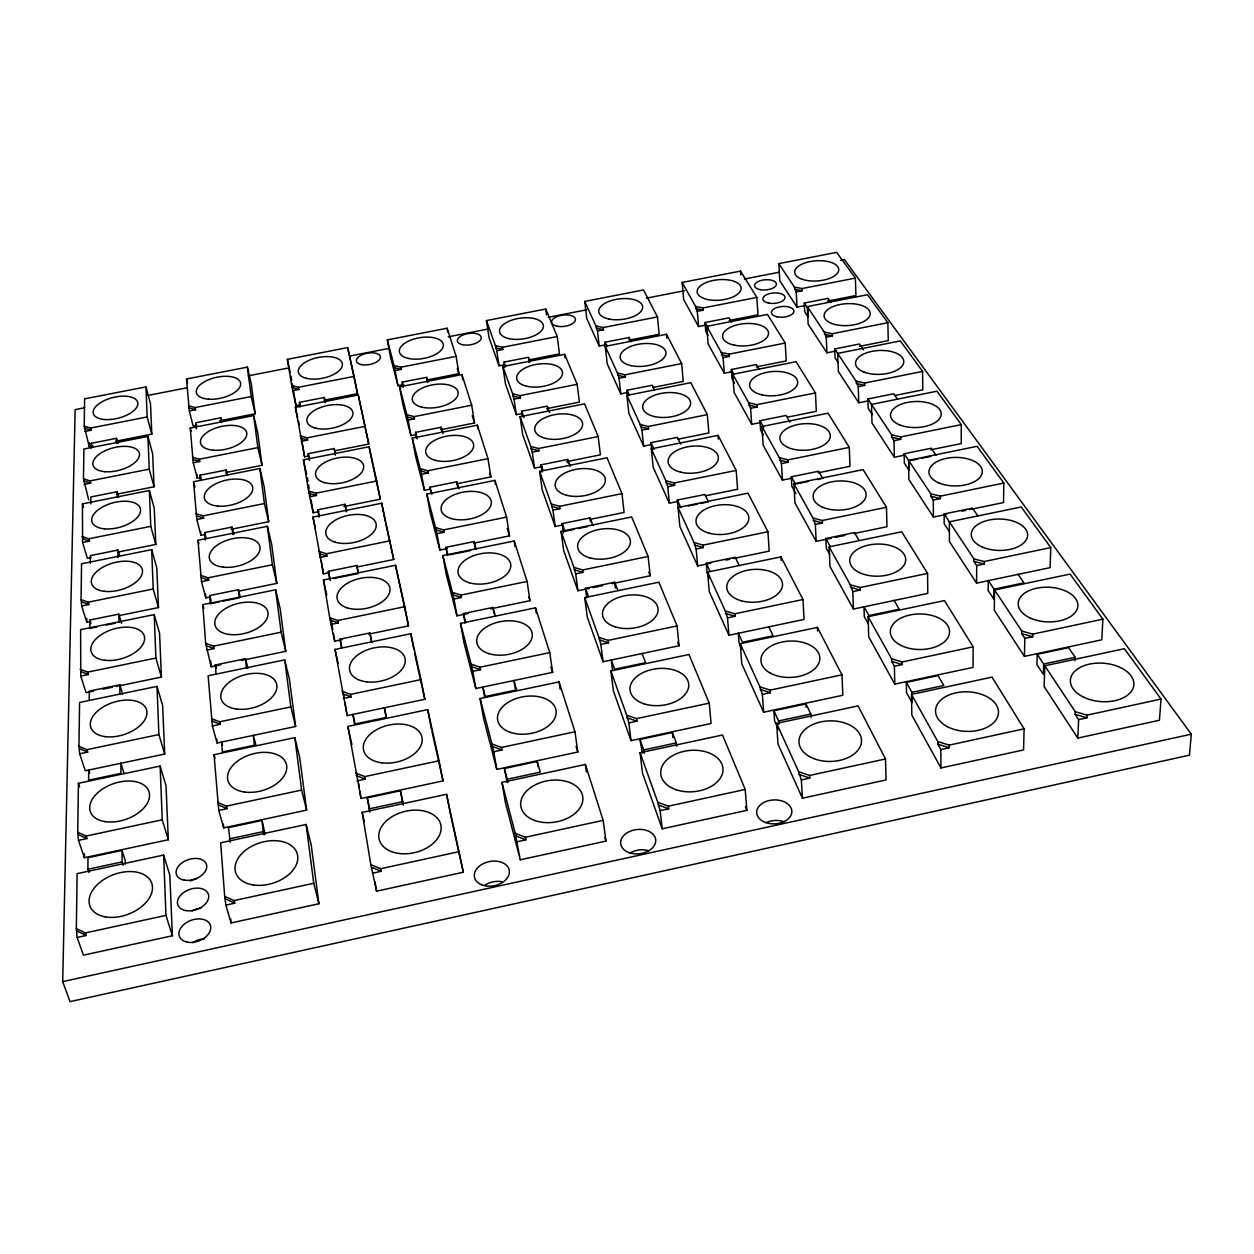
<?xml version="1.0" encoding="UTF-8"?>
<svg xmlns="http://www.w3.org/2000/svg" width="1254" height="1254" viewBox="0 0 1254 1254"><rect width="100%" height="100%" fill="white"/><g stroke="black" fill="none" stroke-linecap="round" stroke-linejoin="round"><path stroke-width="1.5" d="M903.915 455.296L894.353 457.24L872 423.021L871.483 404.415L936.973 391.201L961.285 424.604L961.254 443.571L930.672 449.825M973.182 646.829L973.041 667.379L894.776 684.135L868.724 636.844L868.097 616.686L944.45 600.588L973.182 646.829L902.222 661.971L891.61 658.82L868.097 616.686M976.568 583.126L949.435 541.571L949.356 521.821L1021.242 506.977L1050.774 547.575L1050.115 567.639L976.568 583.126L976.694 565.617L973.888 561.369L973.903 558.861L944.152 513.968L972.477 508.105L977.854 515.911M89.034 872.58L87.905 869.257L87.999 857.705L121.999 850.431L125.228 860.369L125.29 864.194M89.222 700.375L89.3 691.079L119.788 684.762L122.688 694.261M121.607 623.379L118.848 614.115L89.849 620.025L89.786 628.426L97.075 626.937M90.288 563.25L90.351 555.616L117.986 550.051L119.569 555.475M90.743 503.92L90.805 496.96L117.218 491.709L118.722 496.992M91.181 448.086L91.213 443.305L116.497 438.336L117.954 443.493M92.968 445.719L89.175 446.455L89.222 442.615M84.394 857.72L78.485 840.352L77.717 832.233L78.422 783.311L160.136 766.069L166.03 785.741L168.318 839.741L84.394 857.72L84.441 853.817M90.523 621.42L86.761 622.188L86.792 618.363M976.694 565.617L984.124 564.065L984.139 561.541L973.903 558.861M76.337 928.571L77.121 873.646L163.616 855.071L169.823 875.182L172.394 935.75L83.422 955.172L77.152 937.459L76.337 928.571L85.241 932.945L165.967 915.389L163.616 855.071M78.955 746.302L79.582 702.459L157.016 686.377L162.628 705.579L164.697 754.046L85.272 770.771L79.676 753.779L78.955 746.302L86.902 749.657L158.897 734.562L157.016 686.377M93.58 691.126L86.056 692.678L80.758 676.094L80.632 629.649L154.211 614.601L159.571 633.348L161.421 677.066L116.199 686.44M86.761 622.188L81.714 606.011L81.055 599.584L81.573 563.767L151.671 549.628L156.797 567.89L158.474 607.547L118.848 615.636M91.197 557.466L87.388 558.234L82.592 542.449L82.435 503.857L149.367 490.518L154.273 508.325L155.794 544.455L117.798 552.105M88.673 499.797L83.485 478.793L83.908 449.01L147.941 436.392L152.643 453.76L154.054 486.787L116.7 494.217M89.175 446.455L84.222 426.188L84.598 398.835L145.966 386.89L150.496 403.804L151.797 434.135L115.744 441.236M994.03 589.176L993.889 599.224L988.136 590.493L988.262 580.492L994.03 589.176L1023.954 582.875L1018.013 574.222M994.563 590.007L994.281 610.243L1024.408 656.375L1101.796 639.791L1102.893 619.162L1070.07 574.081L994.563 590.007L1021.791 631.076L1021.728 633.662L1024.863 638.38L1024.408 656.375M946.692 514.328L933.431 517.087L908.868 479.467L908.57 460.328L977.085 446.314L1003.827 483.056L1003.514 502.556L969.42 509.626M840.494 260.268L844.35 259.515L1191.3 734.186L1189.45 755.174L70.036 1001.632L62.7 981.631L75.146 409.635L84.755 407.754M1024.11 728.84L1023.577 749.923L940.939 767.965L911.83 715.109L911.486 694.418L991.992 677.129L1024.11 728.84L949.168 745.127L937.788 741.522L911.486 694.418M1024.863 638.38L1032.669 636.718L1032.747 634.132L1021.791 631.076M1037.246 654.337L1036.933 664.636L1043.328 674.354L1043.657 664.04L1037.246 654.337L1068.565 647.628L1075.195 657.268L1075.039 660.701M1044.817 665.78L1044.143 686.565L1077.782 738.089L1159.433 720.266L1161.032 699.074L1124.368 648.694L1044.817 665.78L1075.242 711.676L1075.133 714.325L1078.628 719.624L1077.782 738.089M1078.628 719.624L1086.873 717.821L1086.999 715.156L1161.032 699.074M231.065 922.944L318.924 903.758L311.164 844.694L306.101 824.474L220.657 842.813L224.67 896.359L225.877 905.106L231.065 922.944L230.767 919.072M376.561 891.186L463.337 872.235L446.565 794.284L362.155 812.42L370.839 864.617L376.561 891.186L374.977 881.75M520.253 859.805L605.98 841.089L603.158 820.351L585.367 764.47L501.945 782.386L505.456 802.779L520.253 859.805L515.206 833.283L501.945 782.386M662.206 828.816L746.867 810.335L745.205 789.471L722.523 735.016L640.089 752.713L642.518 773.201L662.206 828.816L660.137 810.648L657.801 802.309L640.089 752.713M802.419 798.202L886.061 779.941L885.512 758.968L858.049 705.892L776.602 723.401L777.966 743.983L802.419 798.202L801.353 779.925L798.657 771.727L776.602 723.401M62.7 981.631L1191.3 734.186M224.67 896.359L234.012 900.607L313.735 883.271L306.101 824.474M370.839 864.617L380.62 868.724L459.34 851.607M515.206 833.283L525.41 837.249L603.158 820.351M657.801 802.309L668.413 806.165L745.205 789.471M798.657 771.727L809.645 775.458L885.512 758.968M77.152 937.459L86.134 935.5L85.241 932.945M225.877 905.106L234.764 903.178L234.012 900.607M372.438 873.223L381.216 871.311L380.62 868.724M517.181 841.732L525.849 839.851L525.41 837.249M660.137 810.648L668.696 808.783L668.413 806.165M801.353 779.925L809.802 778.091L809.645 775.458M937.788 741.522L937.804 744.155L940.829 749.594L949.184 747.776L949.168 745.127M87.905 869.257L122.155 861.906L121.999 850.431M229.357 838.879L263.183 831.621L262.039 820.429L228.447 827.624L230.297 842.218M369.115 808.877L402.534 801.698L400.434 790.772L367.234 797.889L369.867 812.231M504.39 768.498L507.212 779.22L540.255 772.135L537.198 761.476L504.39 768.498L507.055 782.182M676.345 742.901L672.363 732.508L639.932 739.468L643.694 749.923L676.345 742.901L676.705 746.302M810.852 714.028L805.961 703.902L773.906 710.767L778.577 720.956L810.852 714.028L811.024 717.429M911.893 692.333L943.792 685.483L938.023 675.608L906.328 682.395L906.517 692.631L912.066 702.601L911.893 692.333L906.328 682.395M1043.657 664.04L1075.195 657.268M77.717 832.233L86.118 836.042L162.236 819.818L160.136 766.069M217.616 802.419L226.41 806.118L301.634 790.083L294.815 737.65L214.042 754.704L218.745 810.429L223.682 827.891L306.619 810.131L299.69 757.416L294.815 737.65M355.587 773.028L364.773 776.602L439.088 760.755L427.692 709.623L347.828 726.474L361.042 798.469L443.007 780.913L439.088 760.755M480.11 698.556L491.944 743.967L501.49 747.447L574.959 731.772L577.828 752.024L496.803 769.392L483.589 718.448L480.11 698.556L559.065 681.894L574.959 731.772M610.886 670.968L626.718 715.25L636.624 718.62L709.231 703.133L711.081 723.48L630.997 740.644L613.41 690.938L610.886 670.968L688.979 654.494L709.231 703.133M740.221 643.678L759.924 686.878L770.191 690.123L841.967 674.824L842.813 695.265L763.639 712.225L741.772 663.742L740.221 643.678L817.42 627.392L841.967 674.824M1032.747 634.132L1102.893 619.162M78.485 840.352L86.965 838.55L86.118 836.042M218.745 810.429L227.115 808.642L226.41 806.118M357.045 780.913L365.337 779.142L364.773 776.602M491.944 743.967L493.747 751.742L501.929 749.986L501.49 747.447M626.718 715.25L628.834 722.9L636.922 721.175L636.624 718.62M759.924 686.878L762.369 694.402L770.364 692.694L770.191 690.123M891.61 658.82L891.672 661.391L894.368 666.235L902.284 664.542L902.222 661.971M211.33 718.573L219.638 721.818L290.818 706.895L284.721 659.87L208.117 675.765L212.381 725.941L217.083 743.011L295.63 726.474L289.408 679.151L284.721 659.87M341.966 691.22L350.603 694.371L420.999 679.605L410.779 633.709L335.006 649.431L347.17 715.626L424.855 699.277L420.999 679.605M460.516 623.379L471.143 664.165L480.125 667.206L549.754 652.613L552.653 672.363L475.83 688.54L463.949 642.769L460.516 623.379L535.489 607.814L549.754 652.613M584.693 597.594L598.91 637.393L608.221 640.355L677.066 625.918L679.057 645.747L603.064 661.751L587.264 617.062L584.693 597.594L658.867 582.201L677.066 625.918M707.554 572.09L725.267 610.933L734.907 613.802L802.999 599.522L804.08 619.429L728.935 635.261L709.262 591.637L707.554 572.09L780.928 556.87L802.999 599.522M829.113 546.869L850.259 584.756L860.197 587.53L927.568 573.407L927.772 593.393L853.425 609.052L829.976 566.479L829.113 546.869L901.72 531.79L927.568 573.407M984.139 561.541L1050.774 547.575M79.676 753.779L87.702 752.102L86.902 749.657M212.381 725.941L220.312 724.279L219.638 721.818M343.314 698.478L351.151 696.832L350.603 694.371M471.143 664.165L472.805 671.313L480.548 669.683L480.125 667.206M598.91 637.393L600.854 644.462L608.519 642.847L608.221 640.355M725.267 610.933L727.508 617.893L735.095 616.294L734.907 613.802M850.259 584.756L852.783 591.606L860.291 590.038L860.197 587.53M80.052 669.181L87.608 672.144L155.904 658.036L154.211 614.601M205.672 643.271L213.541 646.155L281.115 632.204L275.614 589.772L202.787 604.679L205.672 643.271L211.174 666.752L220.735 664.777M404.76 606.685L395.512 565.256L323.438 579.991L329.708 617.705L337.89 620.479L404.76 606.685L408.506 625.856L368.77 634.101M527.088 581.448L514.203 540.976L442.85 555.569L452.443 592.405L460.923 595.101L527.088 581.448L529.987 600.682L490.675 608.833M648.13 556.462L631.687 516.962L561.055 531.398L573.893 567.357L582.671 569.974L648.13 556.462L650.215 575.774L612.171 583.659M767.934 531.743L747.98 493.167L678.053 507.478L694.073 542.574L703.133 545.114L767.934 531.743L769.188 551.117L733.433 558.532M886.484 507.274L863.113 469.623L793.892 483.778L813.031 518.059L822.358 520.504L886.484 507.274L886.954 526.711L854.429 533.452M936.127 455.312L931.236 448.227L904.212 453.744L930.75 493.778L940.359 496.145L1003.827 483.056M80.758 676.094L88.36 674.527L87.608 672.144M206.659 650.105L214.183 648.537L213.541 646.155M342.279 639.587L334.708 641.155L330.978 624.429L338.423 622.893L337.89 620.479M452.443 592.405L453.979 599.036L461.347 597.515L460.923 595.101M573.893 567.357L575.696 573.893L582.985 572.388L582.671 569.974M694.073 542.574L696.142 549.033L703.353 547.543L703.133 545.114M813.031 518.059L815.335 524.423L822.483 522.949L822.358 520.504M930.75 493.778L930.766 496.223L933.305 500.064L940.375 498.606L940.359 496.145M216.064 674.041L215.327 664.981L245.502 658.726L247.947 668.257M341.543 647.989L340.022 639.132L369.867 632.957L371.889 642.534M465.077 623.175L463.4 613.582L492.932 607.453L495.408 616.059M586.747 597.923L585.477 588.283L614.711 582.232L617.924 590.618M709.388 577.89L707.131 572.921L706.284 563.25L735.205 557.262L739.155 565.46M829.866 554.644L826.276 548.186L825.837 538.483L854.46 532.558L859.131 540.552M103.016 689.167L112.437 687.223M241.771 660.419L285.755 651.296L280.144 608.582L275.614 589.772M442.85 555.569L446.236 574.473L456.958 615.824L468.197 613.488M561.055 531.398L563.642 550.365L577.937 590.744L589.349 588.392M593.158 587.593L602.672 585.634M701.08 503.387L708.479 501.866L704.905 494.452L677.317 500.08L679.872 526.492L697.663 565.946L710.846 563.203M725.909 560.083L729.671 559.315M793.892 483.778L794.942 502.87L816.166 541.383L831.465 538.217M835.289 537.417L844.851 535.442M961.849 511.193L965.627 510.409M219.419 601.904L210.39 603.754L209.732 595.556L238.432 589.693L240.313 597.123M329.771 579.332L328.391 571.322L356.81 565.523L358.378 572.984M447.208 554.817L445.875 547.34L474.012 541.587L476.238 549.377M563.454 532.966L562.184 523.592L590.023 517.902L592.954 525.504M795.929 493.574L791.854 486.238L791.321 476.802L818.627 471.222L822.875 478.479M238.448 591.214L276.82 583.376L271.726 544.612L267.368 526.288L197.96 540.286L201.502 581.637L205.828 597.876L209.653 597.092M357.641 566.871L393.74 559.488L381.686 503.23L312.951 517.087L323.454 573.846L329.144 572.686M473.761 543.154L509.5 535.85L506.6 517.103L494.907 480.392L426.83 494.123L430.169 512.525L439.903 550.067L447.427 548.531M589.662 519.469L624.116 512.431L621.968 493.637L607.03 457.773L539.612 471.363L542.214 489.828L555.208 526.508L562.858 524.956M705.375 495.832L737.603 489.264L736.192 470.407L718.072 435.373L651.296 448.838L653.209 467.35L669.37 503.199L676.956 501.647M818.078 472.821L849.977 466.3L849.303 447.396L828.048 413.177L761.915 426.517L763.122 445.076L782.418 480.11L791.791 478.182M106.198 625.072L115.305 623.207M223.024 601.168L239.263 597.844L238.432 589.693M333.58 578.564L358.362 573.486L356.81 565.523M449.841 554.785L470.579 550.537M574.269 529.329L564.927 531.241L562.184 523.592M578 528.561L587.342 526.649M688.148 506.036L697.381 504.139M808.219 481.473L795.412 484.091L791.321 476.802M817.373 479.608L821.041 478.856M917.991 459.027L908.931 460.876L909.087 470.375L904.369 463.212L904.212 453.744M921.627 458.274L930.687 456.425M81.055 599.584L88.235 602.202L153.207 588.988L151.671 549.628M200.577 575.288L208.054 577.828L272.369 564.755L267.368 526.288M318.657 551.29L326.401 553.766L390.072 540.803M426.83 494.123L435.546 527.526L443.571 529.925L506.6 517.103M539.612 471.363L551.274 504.014L559.566 506.334L621.968 493.637M651.296 448.838L665.858 480.721L674.401 482.962L736.192 470.407M761.915 426.517L779.314 457.663L788.123 459.842L849.303 447.396M897.3 398.929L893.741 393.772L867.878 398.976L891.657 434.824L900.717 436.941L961.285 424.604M81.714 606.011L88.956 604.538L88.235 602.202M201.502 581.637L208.666 580.179L208.054 577.828M319.817 557.544L326.918 556.102L326.401 553.766M435.546 527.526L436.956 533.702L443.979 532.276L443.571 529.925M551.274 504.014L552.936 510.112L559.88 508.685L559.566 506.334M665.858 480.721L667.755 486.74L674.636 485.329L674.401 482.962M779.314 457.663L781.446 463.604L788.249 462.209L788.123 459.842M891.657 434.824L891.704 437.207L894.008 440.687L900.748 439.308L900.717 436.941M81.965 536.461L88.815 538.797L150.762 526.366L149.367 490.518M195.953 513.591L203.054 515.864L264.406 503.544L259.86 468.51L193.555 481.724L196.815 519.517L200.969 535.348L204.731 534.58M376.733 481.003L369.099 446.753L303.421 459.842L308.609 490.988L315.977 493.198L376.733 481.003L380.323 499.202L343.894 506.538M487.994 458.666L477.335 425.184L412.252 438.148L420.184 468.62L427.802 470.752L487.994 458.666L490.878 476.912L456.691 483.809M598.189 436.549L584.552 403.835L520.081 416.673L530.708 446.44L538.577 448.509L598.189 436.549L600.384 454.841L566.526 461.676M707.334 414.635L690.797 382.674L626.922 395.386L640.198 424.479L648.287 426.485L707.334 414.635L708.855 432.975L678.163 439.166M815.461 392.925L796.071 361.701L732.775 374.303L748.638 402.738L756.977 404.666L815.461 392.925L816.323 411.328L787.81 417.065M863.536 349.913L859.476 344.004L834.694 348.941L856.074 381.185L864.633 383.05L922.583 371.419L922.787 389.869L894.541 395.559M82.592 542.449L89.489 541.07L88.815 538.797M196.815 519.517L203.65 518.137L203.054 515.864M318.971 511.569L313.218 512.714L309.707 496.835L316.478 495.471L315.977 493.198M420.184 468.62L421.516 474.388L428.21 473.04L427.802 470.752M530.708 446.44L532.26 452.145L538.891 450.813L538.577 448.509M640.198 424.479L641.954 430.106L648.522 428.79L648.287 426.485M748.638 402.738L750.613 408.287L757.118 406.986L756.977 404.666M856.074 381.185L858.253 386.671L864.711 385.37L864.633 383.05M205.248 540.051L204.653 532.589L232.021 527.072L233.84 534.329M319.096 517.071L317.858 509.782L344.96 504.327L346.496 511.601L344.96 504.327M430.953 492.665L429.965 487.195L456.817 481.787L458.854 488.872M542.041 472.131L541.007 464.826L567.607 459.466L570.272 466.394M651.939 451.832L650.998 442.662L677.348 437.364L680.624 444.12M763.341 434.919L760.551 429.903L759.955 420.717L786.054 415.45L789.91 422.065M231.081 529.282L268.717 521.695L264.077 486.364L259.86 468.51M412.252 438.148L415.529 456.08L424.401 490.314L430.106 489.17M520.081 416.673L522.699 434.652L534.533 468.118L542.057 466.598M626.922 395.386L628.881 413.412L643.631 446.126L651.312 444.574M732.775 374.303L734.092 392.361L751.71 424.338L761.209 422.426M922.583 371.419L900.388 340.916L837.656 353.409L838.362 371.513L858.771 402.769L868.191 400.872M200.436 480.329L200.029 475.219L226.19 470.015L227.507 475.313M309.377 460.343L308.233 453.697L334.16 448.524L335.273 453.854M416.422 437.677L415.466 432.364L441.157 427.238L443.007 433.712M522.479 416.547L521.711 411.218L547.167 406.155L549.581 412.472M627.564 395.621L626.984 390.26L652.205 385.244L654.447 389.884M734.515 383.034L731.975 378.442L731.317 369.507L756.303 364.538L758.952 369.068M225.814 472.507L262.023 465.297L257.744 432.975L253.684 415.576L190.232 428.069L193.257 462.757L197.239 478.197L201.048 477.429M334.787 450.813L368.77 444.041L358.268 394.979L295.38 407.362L304.581 456.817L308.359 456.064M440.875 429.683L474.545 422.974L471.692 405.214L461.927 374.57L399.587 386.843L402.785 404.305L410.936 435.64L416.547 434.527M546.901 408.585L579.379 402.111L577.153 384.304L564.661 354.349L502.87 366.513L505.472 384.006L516.334 414.666L522.072 413.522M652.973 387.455L683.258 381.435L681.659 363.582L666.485 334.301L605.259 346.355L607.249 363.895L620.793 393.866L628.364 392.361M756.209 366.905L786.227 360.933L785.223 343.032L767.432 314.425L706.723 326.369L708.149 343.941L724.31 373.253L731.819 371.764M859.492 346.339L888.255 340.618L887.863 322.686L867.486 294.721L807.325 306.572L808.156 324.175L826.903 352.829L836.481 350.932M83.485 478.793L90.037 480.893L149.226 469.153L147.941 436.392M192.426 457.208L199.214 459.246L257.854 447.615L253.684 415.576M300.145 435.875L307.152 437.834L365.275 426.313M399.587 386.843L406.86 414.713L414.118 416.626L471.692 405.214M502.87 366.513L512.62 393.772L520.096 395.621L577.153 384.304M605.259 346.355L617.423 373.002L625.119 374.789L681.659 363.582M706.723 326.369L721.285 352.421L729.185 354.145L785.223 343.032M807.325 306.572L824.223 332.028L832.327 333.705L887.863 322.686M84.096 484.405L90.696 483.103L90.037 480.893M193.257 462.757L199.778 461.456L199.214 459.246M301.179 441.345L307.638 440.06L307.152 437.834M406.86 414.713L408.099 420.137L414.51 418.852L414.118 416.626M512.62 393.772L514.062 399.117L520.426 397.847L520.096 395.621M617.423 373.002L619.068 378.285L625.354 377.031L625.119 374.789M721.285 352.421L723.119 357.641L729.358 356.402L729.185 354.145M824.223 332.028L826.245 337.169L832.421 335.947L832.327 333.705M148.223 395.371L186.674 387.862M248.214 375.855L288.592 367.971M350.132 355.964L388.599 348.455M448.211 336.824L488.59 328.94M548.202 317.309L586.668 309.801M646.28 298.17L684.731 290.662M744.343 279.031L778.969 272.275M84.222 426.188L90.492 428.069L147.157 416.955L145.966 386.89M188.539 405.747L195.028 407.566L251.192 396.546L247.367 367.14L186.517 378.99L189.323 410.951L193.147 425.999L196.909 425.263M354.098 376.372L347.671 347.593L287.354 359.349L291.727 385.527L298.421 387.298L354.098 376.372L357.515 393.646L323.971 400.245M456.111 356.371L447.129 328.234L387.314 339.881L394.007 365.478L400.919 367.203L456.111 356.371L458.933 373.676L426.532 380.056M557.231 336.558L545.741 309.017L486.442 320.569L495.408 345.618L502.525 347.28L557.231 336.558L559.472 353.894L529.251 359.835M657.472 316.901L643.521 289.972L584.725 301.43L595.916 325.93L603.237 327.529L657.472 316.901L659.149 334.269L629.179 340.179M756.852 297.417L740.487 271.083L682.176 282.448L695.562 306.399L703.086 307.951L756.852 297.417L757.965 314.817L729.217 320.491M855.385 278.09L836.637 252.367L778.812 263.622L794.362 287.041L802.074 288.545L855.385 278.09L855.933 295.536L827.436 301.148M84.802 431.454L91.119 430.216L90.492 428.069M189.323 410.951L195.577 409.729L195.028 407.566M299.722 405.026L296.007 405.747L292.699 390.684L298.891 389.461L298.421 387.298M394.007 365.478L395.167 370.573L401.311 369.366L400.919 367.203M495.408 345.618L496.756 350.65L502.838 349.458L502.525 347.28M595.916 325.93L597.453 330.899L603.487 329.708L603.237 327.529M695.562 306.399L697.271 311.321L703.259 310.146L703.086 307.951M794.362 287.041L796.243 291.9L802.184 290.74L802.074 288.545M221.692 421.25L220.845 417.817L195.796 422.739L196.298 428.978M300.223 406.923L299.44 402.346L324.284 397.471L325.366 402.644M403.13 387.329L402.173 382.141L426.799 377.297L428.084 381.749M504.782 367.312L504.014 362.108L528.42 357.312L530.097 361.669M605.964 350.932L604.977 342.248L629.163 337.483L631.217 341.746M708.087 335.476L705.751 331.26L705.046 322.56L729.029 317.842L731.474 322.012M808.297 317.246L804.692 311.76L804.269 303.045L828.048 298.374L830.853 302.433M219.481 420.811L255.22 413.773L251.302 384.085L247.367 367.14M387.314 339.881L390.464 356.888L397.957 385.683L403.663 384.555M486.442 320.569L489.029 337.608L499.014 365.792L504.688 364.679M584.725 301.43L586.762 318.5L599.208 346.073L606.701 344.599M682.176 282.448L683.665 299.549L698.541 326.526L706.206 325.005M778.812 263.622L779.769 280.755L797.027 307.136L804.629 305.647M794.472 289.235L802.184 290.74M824.317 334.269L832.421 335.947M695.751 308.578L703.259 310.146M856.153 383.489L864.711 385.37M721.458 354.663L729.358 356.402M596.167 328.093L603.487 329.708M891.704 437.207L900.748 439.308M748.795 405.042L757.118 406.986M617.673 375.228L625.354 377.031M495.722 347.797L502.838 349.458M930.766 496.223L940.375 498.606M779.455 460.03L788.249 462.209M640.433 426.783L648.522 428.79M512.949 395.998L520.426 397.847M394.399 367.657L401.311 369.366M973.888 561.369L984.124 564.065M813.141 520.488L822.483 522.949M666.093 483.088L674.636 485.329M531.038 448.728L538.891 450.813M407.268 416.939L414.51 418.852M291.727 385.527L292.198 387.69L298.891 389.461M1021.728 633.662L1032.669 636.718M850.353 587.264L860.291 590.038M694.308 545.004L703.353 547.543M551.603 506.365L559.88 508.685M420.607 470.893L428.21 473.04M300.631 438.085L307.638 440.06M189.088 407.895L195.577 409.729M1075.242 711.676L1086.999 715.156M1075.133 714.325L1086.873 717.821M891.672 661.391L902.284 664.542M725.486 613.425L735.095 616.294M574.222 569.771L582.985 572.388M435.969 529.878L443.979 532.276M308.609 490.988L309.111 493.277L316.478 495.471M193.006 459.434L199.778 461.456M84.849 428.335L91.119 430.216M937.804 744.155L949.184 747.776M760.112 689.434L770.364 692.694M599.224 639.885L608.519 642.847M452.882 594.804L461.347 597.515M319.174 553.625L326.918 556.102M196.549 515.864L203.65 518.137M84.143 481.003L90.696 483.103M798.814 774.361L809.802 778.091M627.016 717.805L636.922 721.175M471.582 666.626L480.548 669.683M329.708 617.705L330.257 620.103L338.423 622.893M201.204 577.624L208.666 580.179M82.654 538.718L89.489 541.07M658.099 804.927L668.696 808.783M492.383 746.506L501.929 749.986M342.514 693.681L351.151 696.832M206.33 645.669L214.183 648.537M81.776 601.904L88.956 604.538M515.66 835.869L525.849 839.851M356.152 775.552L365.337 779.142M212.004 721.019L220.312 724.279M80.82 671.564L88.36 674.527M371.435 867.204L381.216 871.311M218.321 804.927L227.115 808.642M79.754 748.732L87.702 752.102M225.406 898.93L234.764 903.178M78.563 834.725L86.965 838.55M77.231 931.126L86.134 935.5M804.269 303.045L807.889 308.5L808.219 315.506M838.001 362.375L835.054 357.892L834.694 348.941M872.439 414.713L868.144 408.177L867.878 398.976M949.372 531.586L944.184 523.702L944.152 513.968M894.039 600.321L899.212 609.178L868.959 615.573L863.975 606.654L864.288 616.623L868.442 624.084M705.046 322.56L708.181 328.14M731.317 369.507L733.856 374.068M759.955 420.717L763.67 427.363M825.837 538.483L830.336 546.525M768.718 626.702L773.091 635.794L742.493 642.252L738.308 633.113L739.092 643.036L741.866 649.149M604.977 342.248L606.936 346.527M626.984 390.26L629.116 394.932M650.998 442.662L654.118 449.465M677.317 500.08L680.75 507.541M706.284 563.25L710.062 571.495M778.468 729.467L774.596 720.956L773.906 710.767M648.726 572.153L650.215 575.774M677.599 642.236L679.057 645.747M745.425 806.792L746.867 810.335M642.001 653.381L645.575 662.692L614.632 669.228L611.262 659.855L612.501 669.746M504.014 362.108L505.597 366.481M521.711 411.218L524 417.582M541.007 464.826L542.888 470.046M585.477 588.283L588.518 596.732M642.377 753.105L639.932 739.468M78.422 783.311L79.613 786.885M122.155 861.906L123.237 865.229M89.739 773.107L88.689 769.862L88.595 780.192L120.964 773.357L120.839 763.106L123.895 772.825M457.255 368.347L458.933 373.676M472.241 415.701L474.545 422.974M489.75 473.354L490.878 476.912M507.165 528.436L509.5 535.85M528.827 596.982L529.987 600.682M550.945 666.956L552.653 672.363M576.072 746.459L577.828 752.024M604.836 837.468L605.98 841.089M165.967 915.389L172.394 935.75M89.849 620.025L90.993 623.74M162.236 819.818L168.318 839.741M82.435 503.857L83.501 507.415M158.897 734.562L164.697 754.046M155.904 658.036L161.421 677.066M91.213 443.305L92.216 446.737M153.207 588.988L158.474 607.547M150.762 526.366L155.794 544.455M214.042 754.704L215.03 758.278M149.226 469.153L154.054 486.787M222.428 745.158L221.535 741.898L222.35 751.977L254.343 745.221L253.324 735.205L255.879 744.97M215.327 664.981L216.174 668.147M147.157 416.955L151.797 434.135M262.039 820.429L265.096 834.161M202.787 604.679L203.791 608.425M263.183 831.621L264.077 834.96M402.173 382.141L403.365 386.624M415.466 432.364L417.174 438.869M429.965 487.195L431.846 494.327M445.875 547.34L447.944 555.161M463.4 613.582L465.689 622.219M197.96 540.286L198.916 543.954M209.732 595.556L211.205 601.121M194.025 483.495L194.95 487.069M204.653 532.589L206.064 538.029M190.232 428.069L191.11 431.548M200.029 475.219L201.377 480.517M186.517 378.99L187.473 382.752M313.735 883.271L318.924 903.758M301.634 790.083L306.619 810.131M290.818 706.895L295.63 726.474M281.115 632.204L285.755 651.296M272.369 564.755L276.82 583.376M264.406 503.544L268.717 521.695M257.854 447.615L262.023 465.297M251.192 396.546L255.22 413.773M362.155 812.42L364.256 821.636M347.828 726.474L351.904 744.468M335.006 649.431L338.157 663.476M367.234 797.889L369.491 807.921M357.515 393.646L347.671 347.593M368.77 444.041L358.268 394.979M373.049 466.472L380.323 499.202M385.73 523.498L393.74 559.488M408.506 625.856L395.512 565.256M414.572 653.068L424.855 699.277M431.987 731.38L443.007 780.913M450.923 816.479L463.337 872.235M323.438 579.991L326.792 595.07M355.086 724.044L352.891 714.247L354.584 724.075L386.216 717.413L384.335 707.632L386.404 717.445M328.391 571.322L330.46 580.649M303.421 459.842L306.572 474.137M312.951 517.087L315.397 528.106M340.022 639.132L341.715 646.782M287.354 359.349L290.238 372.548M295.38 407.362L297.668 417.817M298.436 421.297L299.189 424.777M317.858 509.782L319.049 515.237M299.44 402.346L300.192 405.794M308.233 453.697L309.017 457.24M400.434 790.772L403.255 804.472M402.534 801.698L403.255 805.052M381.686 503.23L385.307 521.601M369.099 446.753L372.642 464.654M427.692 709.623L431.564 729.467M410.779 633.709L413.883 649.541M446.565 794.284L450.515 814.63M324.284 397.471L325.162 402.017M334.16 448.524L335.445 455.155M369.867 632.957L371.576 641.766M395.167 370.573L397.957 385.683M408.099 420.137L410.936 435.64M421.516 474.388L424.401 490.314M436.956 533.702L439.903 550.067M453.979 599.036L456.958 615.824M472.805 671.313L475.83 688.54M427.097 379.022L427.708 382.486M441.157 427.238L441.769 430.796M484.499 696.754L482.79 686.894L485.329 696.503L516.617 689.904L513.874 680.358L515.206 688.571M493.747 751.742L496.803 769.392M456.817 481.787L457.757 487.257M507.212 779.22L507.792 782.59M474.012 541.587L475.266 549.08M291.053 376.325L291.68 379.993M292.292 383.677L292.903 387.361M293.53 391.029L296.007 405.747M301.101 436.094L304.581 456.817M292.198 387.69L292.699 390.684M307.355 477.711L307.982 481.395M308.594 485.079L309.205 488.762M309.832 492.446L310.443 496.129M311.055 499.829L313.218 512.714M319.911 552.732L320.554 556.572M321.196 560.413L323.454 573.846M331.166 619.993L332.78 629.618M333.423 633.458L334.708 641.155M343.721 694.998L344.348 698.744M344.975 702.506L347.17 715.626M358.55 783.546L359.161 787.277M359.788 791.008L361.042 798.469M309.111 493.277L309.707 496.835M330.257 620.103L330.978 624.429M447.129 328.234L447.756 332.012M492.932 607.453L493.888 613.222M461.927 374.57L462.773 379.821M477.335 425.184L477.899 428.774M494.907 480.392L495.487 484.075M537.198 761.476L537.982 766.523M514.203 540.976L515.081 546.666M496.756 350.65L499.014 365.792M535.489 607.814L536.273 613.112M514.062 399.117L516.334 414.666M559.065 681.894L560.13 689.151M532.26 452.145L534.533 468.118M528.671 359.036L529.157 362.5M585.367 764.47L586.402 771.915M552.936 510.112L555.208 526.508M547.402 407.926L547.888 411.484M575.696 573.893L577.937 590.744M567.607 459.466L568.093 463.118M545.741 309.017L546.493 314.707M564.661 354.349L565.099 357.845M600.854 644.462L603.064 661.751M590.023 517.902L590.509 521.664M628.834 722.9L630.997 740.644M614.711 582.232L615.4 588.016M597.453 330.899L599.208 346.073M643.694 749.923L644.101 753.309M619.068 378.285L620.793 393.866M629.163 337.483L629.539 340.963M641.954 430.106L643.631 446.126M672.363 732.508L672.896 737.587M220.845 417.817L221.331 422.457M226.19 470.015L226.708 475.094M232.021 527.072L232.789 534.486M245.502 658.726L246.411 667.739M667.755 486.74L669.37 503.199M666.485 334.301L666.862 338.204M696.142 549.033L697.663 565.946M697.271 311.321L698.541 326.526M727.508 617.893L728.935 635.261M718.072 435.373L718.37 439.072M196.941 474.341L197.239 478.197M200.671 531.571L200.969 535.348M205.531 594.13L205.828 597.876M210.735 661.109L211.174 666.752M216.785 739.17L217.083 743.011M223.384 824.066L223.682 827.891M723.119 357.641L724.31 373.253M762.369 694.402L763.639 712.225M750.613 408.287L751.71 424.338M740.487 271.083L740.753 274.892M778.577 720.956L778.797 724.357M780.928 556.87L781.148 560.428M781.446 463.604L782.418 480.11M805.961 703.902L806.15 707.303M796.243 291.9L797.027 307.136M817.42 627.392L817.608 631.044M815.335 524.423L816.166 541.383M826.245 337.169L826.903 352.829M852.783 591.606L853.425 609.052M858.253 386.671L858.771 402.769M894.368 666.235L894.776 684.135M894.008 440.687L894.353 457.24M116.497 438.336L116.559 443.085M117.218 491.709L117.28 496.897M117.986 550.051L118.095 557.638M118.848 614.115L118.958 622.454M119.788 684.762L119.914 693.995M933.305 500.064L933.431 517.087M940.829 749.594L940.939 767.965M484.514 885.402A17.603 12.383 -11.3 0 1 501.6 881.656M630.041 853.018A17.478 12.242 -6.4 0 1 648.569 850.714M766.696 822.342A17.478 12.023 -2.2 0 1 784.048 821.746M190.389 881.06A15.722 10.298 -19.1 0 1 196.737 878.709M192.034 910.937A16.036 10.675 -19.7 0 1 201.173 908.1M192.536 942.632A16.349 11.067 -20.3 0 1 204.386 938.917M315.412 428.116A23.387 11.568 -11.2 0 0 352.672 415.278A23.387 11.568 -11.2 0 0 321.62 407.111A23.387 11.568 -11.2 0 0 315.412 428.116M801.839 279.14A22.086 10.11 -3.9 0 0 838.236 271.883A22.086 10.11 -3.9 0 0 810.037 261.569A22.086 10.11 -3.9 0 0 801.839 279.14M708.259 299.659A22.055 10.251 -5.2 0 0 741.114 288.295A22.055 10.251 -5.2 0 0 708.008 281.852A22.055 10.251 -5.2 0 0 708.259 299.659M609.083 319.065A22.07 10.377 -6.6 0 0 642.644 307.559A22.07 10.377 -6.6 0 0 610.384 300.882A22.07 10.377 -6.6 0 0 609.083 319.065M104.599 419.526A22.917 10.675 -14 0 0 137.877 403.427A22.917 10.675 -14 0 0 104.004 400.731A22.917 10.675 -14 0 0 104.599 419.526M104.803 471.676A23.936 11.615 -14.5 0 0 139.507 454.34A23.936 11.615 -14.5 0 0 104.145 451.205A23.936 11.615 -14.5 0 0 104.803 471.676M306.384 378.316A22.415 10.628 -11.1 0 0 342.138 366.309A22.415 10.628 -11.1 0 0 312.497 358.973A22.415 10.628 -11.1 0 0 306.384 378.316M831.841 323.516A23.074 10.957 -3.3 0 0 869.727 315.851A23.074 10.957 -3.3 0 0 839.914 304.534A23.074 10.957 -3.3 0 0 831.841 323.516M734.421 345.179A23.027 11.129 -4.7 0 0 768.514 333.062A23.027 11.129 -4.7 0 0 733.715 325.883A23.027 11.129 -4.7 0 0 734.421 345.179M208.509 399.18A22.635 10.659 -12.5 0 0 240.643 383.332A22.635 10.659 -12.5 0 0 206.252 380.793A22.635 10.659 -12.5 0 0 208.509 399.18M421.595 407.095A23.199 11.505 -9.5 0 0 458.039 394.446A23.199 11.505 -9.5 0 0 426.015 386.545A23.199 11.505 -9.5 0 0 421.595 407.095M408.161 358.393A22.243 10.565 -9.6 0 0 443.179 346.559A22.243 10.565 -9.6 0 0 412.644 339.442A22.243 10.565 -9.6 0 0 408.161 358.393M631.076 365.635A23.027 11.286 -6.3 0 0 665.952 353.346A23.027 11.286 -6.3 0 0 632.063 345.932A23.027 11.286 -6.3 0 0 631.076 365.635M526.805 386.279A23.089 11.411 -7.9 0 0 562.466 373.802A23.089 11.411 -7.9 0 0 529.501 366.137A23.089 11.411 -7.9 0 0 526.805 386.279M213.274 450.202A23.638 11.599 -12.9 0 0 246.756 433.147A23.638 11.599 -12.9 0 0 210.829 430.169A23.638 11.599 -12.9 0 0 213.274 450.202M509.061 338.643A22.133 10.487 -8.1 0 0 543.343 326.965A22.133 10.487 -8.1 0 0 511.945 320.083A22.133 10.487 -8.1 0 0 509.061 338.643M566.651 495.283A25.268 13.653 -7.4 0 0 605.368 480.909A25.268 13.653 -7.4 0 0 568.814 471.316A25.268 13.653 -7.4 0 0 566.651 495.283M762.244 394.932A24.092 12.132 -4.1 0 0 797.685 381.968A24.092 12.132 -4.1 0 0 761.021 373.958A24.092 12.132 -4.1 0 0 762.244 394.932M335.335 542.23A25.613 13.872 -11.6 0 0 375.981 527.401A25.613 13.872 -11.6 0 0 341.699 517.197A25.613 13.872 -11.6 0 0 335.335 542.23M788.029 447.474A25.252 13.277 -3.4 0 0 829.709 438.79A25.252 13.277 -3.4 0 0 797.56 424.604A25.252 13.277 -3.4 0 0 788.029 447.474M654.369 416.547A24.077 12.305 -5.8 0 0 690.64 403.38A24.077 12.305 -5.8 0 0 654.98 395.104A24.077 12.305 -5.8 0 0 654.369 416.547M223.447 567.184A25.926 13.919 -13.7 0 0 259.986 547.23A25.926 13.919 -13.7 0 0 220.516 543.123A25.926 13.919 -13.7 0 0 223.447 567.184M680.593 472.147A25.221 13.48 -5.3 0 0 718.385 457.992A25.221 13.48 -5.3 0 0 680.734 448.713A25.221 13.48 -5.3 0 0 680.593 472.147M217.773 506.067A24.719 12.681 -13.3 0 0 252.712 487.665A24.719 12.681 -13.3 0 0 215.092 484.154A24.719 12.681 -13.3 0 0 217.773 506.067M451.565 518.639A25.393 13.794 -9.5 0 0 491.239 504.045A25.393 13.794 -9.5 0 0 455.813 494.139A25.393 13.794 -9.5 0 0 451.565 518.639M324.551 482.633A24.453 12.65 -11.4 0 0 363.441 468.855A24.453 12.65 -11.4 0 0 330.852 459.748A24.453 12.65 -11.4 0 0 324.551 482.633M545.474 438.367A24.124 12.462 -7.6 0 0 582.593 425.012A24.124 12.462 -7.6 0 0 547.935 416.453A24.124 12.462 -7.6 0 0 545.474 438.367M104.474 591.339A26.318 13.919 -15.7 0 0 142.501 571.025A26.318 13.919 -15.7 0 0 103.69 566.73A26.318 13.919 -15.7 0 0 104.474 591.339M435.546 460.39A24.249 12.571 -9.5 0 0 473.526 446.832A24.249 12.571 -9.5 0 0 439.903 437.991A24.249 12.571 -9.5 0 0 435.546 460.39M899.557 424.84A25.346 13.026 -1.7 0 0 940.829 416.25A25.346 13.026 -1.7 0 0 907.222 402.456A25.346 13.026 -1.7 0 0 899.557 424.84M863.849 371.983A24.155 11.929 -2.6 0 0 903.35 363.879A24.155 11.929 -2.6 0 0 871.749 351.402A24.155 11.929 -2.6 0 0 863.849 371.983M104.27 528.812A25.08 12.681 -15.1 0 0 140.573 510.08A25.08 12.681 -15.1 0 0 103.565 506.412A25.08 12.681 -15.1 0 0 104.27 528.812M236.645 709.043A28.717 16.992 -15 0 0 276.852 685.264A28.717 16.992 -15 0 0 233.056 679.637A28.717 16.992 -15 0 0 236.645 709.043M821.95 506.929A26.553 14.578 -2.5 0 0 865.589 497.697A26.553 14.578 -2.5 0 0 831.324 481.928A26.553 14.578 -2.5 0 0 821.95 506.929M615.683 627.031A27.917 16.647 -6.5 0 0 658.052 610.196A27.917 16.647 -6.5 0 0 617.031 598.001A27.917 16.647 -6.5 0 0 615.683 627.031M366.623 681.847A28.325 16.96 -12.2 0 0 405.058 658.522A28.325 16.96 -12.2 0 0 360.447 653.13A28.325 16.96 -12.2 0 0 366.623 681.847M709.435 533.263A26.491 14.829 -4.6 0 0 748.857 517.98A26.491 14.829 -4.6 0 0 708.996 507.541A26.491 14.829 -4.6 0 0 709.435 533.263M859.398 572.576A27.996 16.067 -1.4 0 0 905.2 562.701A27.996 16.067 -1.4 0 0 868.536 545.082A27.996 16.067 -1.4 0 0 859.398 572.576M938.791 482.884A26.695 14.28 -0.6 0 0 981.976 473.761A26.695 14.28 -0.6 0 0 946.112 458.415A26.695 14.28 -0.6 0 0 938.791 482.884M741.286 600.776A27.901 16.38 -3.8 0 0 782.512 584.207A27.901 16.38 -3.8 0 0 740.158 572.404A27.901 16.38 -3.8 0 0 741.286 600.776M104.693 660.262A27.698 15.33 -16.6 0 0 144.618 638.129A27.698 15.33 -16.6 0 0 103.831 633.098A27.698 15.33 -16.6 0 0 104.693 660.262M229.717 634.508A27.243 15.346 -14.3 0 0 267.995 612.783A27.243 15.346 -14.3 0 0 226.472 607.986A27.243 15.346 -14.3 0 0 229.717 634.508M982.054 546.932A28.184 15.706 0.7 0 0 1027.355 537.182A28.184 15.706 0.7 0 0 988.936 520.065A28.184 15.706 0.7 0 0 982.054 546.932M469.2 582.734A26.663 15.205 -9.4 0 0 510.723 566.949A26.663 15.205 -9.4 0 0 473.291 555.82A26.663 15.205 -9.4 0 0 469.2 582.734M488.699 653.6A28.058 16.835 -9.3 0 0 532.229 636.468A28.058 16.835 -9.3 0 0 492.571 623.881A28.058 16.835 -9.3 0 0 488.699 653.6M347.201 607.861A26.898 15.299 -11.9 0 0 389.775 591.81A26.898 15.299 -11.9 0 0 353.612 580.32A26.898 15.299 -11.9 0 0 347.201 607.861M589.944 557.873A26.522 15.032 -7 0 0 630.401 542.339A26.522 15.032 -7 0 0 591.747 531.555A26.522 15.032 -7 0 0 589.944 557.873M104.928 736.6A29.25 16.976 -17.6 0 0 146.953 712.366A29.25 16.976 -17.6 0 0 103.988 706.472A29.25 16.976 -17.6 0 0 104.928 736.6M1030.051 617.94A29.892 17.352 2.3 0 0 1077.656 607.485A29.892 17.352 2.3 0 0 1036.337 588.283A29.892 17.352 2.3 0 0 1030.051 617.94M900.936 645.387A29.626 17.791 0 0 0 949.121 634.806A29.626 17.791 0 0 0 909.73 615.04A29.626 17.791 0 0 0 900.936 645.387M1083.55 697.13A31.836 19.233 4.4 0 0 1133.741 685.86A31.836 19.233 4.4 0 0 1089.083 664.197A31.836 19.233 4.4 0 0 1083.55 697.13M947.303 726.646A31.491 19.798 1.9 0 0 998.121 715.235A31.491 19.798 1.9 0 0 955.595 692.913A31.491 19.798 1.9 0 0 947.303 726.646M676.251 789.769A31.209 20.707 -4.9 0 0 723.009 769.611A31.209 20.707 -4.9 0 0 676.314 753.811A31.209 20.707 -4.9 0 0 676.251 789.769M809.379 756.523A31.272 20.299 -1.2 0 0 860.855 744.954A31.272 20.299 -1.2 0 0 820.539 721.975A31.272 20.299 -1.2 0 0 809.379 756.523M770.348 673.147A29.485 18.183 -2.7 0 0 819.113 662.441A29.485 18.183 -2.7 0 0 781.697 642.095A29.485 18.183 -2.7 0 0 770.348 673.147M644.29 703.886A29.469 18.512 -5.8 0 0 688.744 685.515A29.469 18.512 -5.8 0 0 645.073 671.674A29.469 18.512 -5.8 0 0 644.29 703.886M398.38 853.394A31.663 21.177 -13.2 0 0 440.844 825.022A31.663 21.177 -13.2 0 0 390.668 817.53A31.663 21.177 -13.2 0 0 398.38 853.394M534.643 820.461A31.334 21.005 -8.9 0 0 582.844 799.927A31.334 21.005 -8.9 0 0 537.841 783.625A31.334 21.005 -8.9 0 0 534.643 820.461M510.394 732.367A29.594 18.747 -9.2 0 0 556.133 713.667A29.594 18.747 -9.2 0 0 513.968 699.387A29.594 18.747 -9.2 0 0 510.394 732.367M381.608 762.793A29.892 18.888 -12.6 0 0 421.955 737.148A29.892 18.888 -12.6 0 0 374.727 730.8A29.892 18.888 -12.6 0 0 381.608 762.793M105.211 821.636A30.974 18.873 -19 0 0 149.555 794.942A30.974 18.873 -19 0 0 104.145 788.014A30.974 18.873 -19 0 0 105.211 821.636M253.01 884.916A32.196 21.208 -17.1 0 0 297.7 855.949A32.196 21.208 -17.1 0 0 248.527 848.127A32.196 21.208 -17.1 0 0 253.01 884.916M244.373 792.011A30.347 18.935 -15.9 0 0 286.696 765.849A30.347 18.935 -15.9 0 0 240.36 759.219A30.347 18.935 -15.9 0 0 244.373 792.011M105.508 916.909A32.949 21.114 -20.7 0 0 152.486 887.33A32.949 21.114 -20.7 0 0 104.333 879.179A32.949 21.114 -20.7 0 0 105.508 916.909M760.19 289.658A10.988 5.094 -4.6 0 0 776.43 284.062A10.988 5.094 -4.6 0 0 759.799 280.849A10.988 5.094 -4.6 0 0 760.19 289.658M765.865 822.608A17.603 11.976 -2.3 0 0 791.854 811.181A17.603 11.976 -2.3 0 0 765.05 801.886A17.603 11.976 -2.3 0 0 765.865 822.608M768.639 303.076A11.129 5.22 -4.4 0 0 785.051 297.37A11.129 5.22 -4.4 0 0 768.169 294.047A11.129 5.22 -4.4 0 0 768.639 303.076M777.308 316.854A11.286 5.345 -4.2 0 0 793.907 311.023A11.286 5.345 -4.2 0 0 776.759 307.591A11.286 5.345 -4.2 0 0 777.308 316.854M184.322 880.136A15.847 10.251 -18.9 0 0 206.753 866.044A15.847 10.251 -18.9 0 0 183.147 862.062A15.847 10.251 -18.9 0 0 184.322 880.136M185.89 910.592A16.161 10.628 -19.4 0 0 208.713 896.014A16.161 10.628 -19.4 0 0 184.651 891.829A16.161 10.628 -19.4 0 0 185.89 910.592M187.504 942.193A16.474 11.02 -20 0 0 210.735 927.129A16.474 11.02 -20 0 0 186.235 922.725A16.474 11.02 -20 0 0 187.504 942.193M360.964 364.506A12.148 5.768 -10.4 0 0 380.275 358.048A12.148 5.768 -10.4 0 0 363.958 354.067A12.148 5.768 -10.4 0 0 360.964 364.506M462.303 344.678A12.07 5.737 -8.8 0 0 481.207 338.314A12.07 5.737 -8.8 0 0 464.419 334.457A12.07 5.737 -8.8 0 0 462.303 344.678M556.886 326.181A12.023 5.69 -7.4 0 0 575.429 319.895A12.023 5.69 -7.4 0 0 558.171 316.149A12.023 5.69 -7.4 0 0 556.886 326.181M481.724 884.838A17.744 12.321 -11.3 0 0 509.328 873.003A17.744 12.321 -11.3 0 0 484.452 863.097A17.744 12.321 -11.3 0 0 481.724 884.838M628.975 852.595A17.619 12.179 -6.5 0 0 655.732 840.964A17.619 12.179 -6.5 0 0 629.853 831.371A17.619 12.179 -6.5 0 0 628.975 852.595"/></g></svg>
